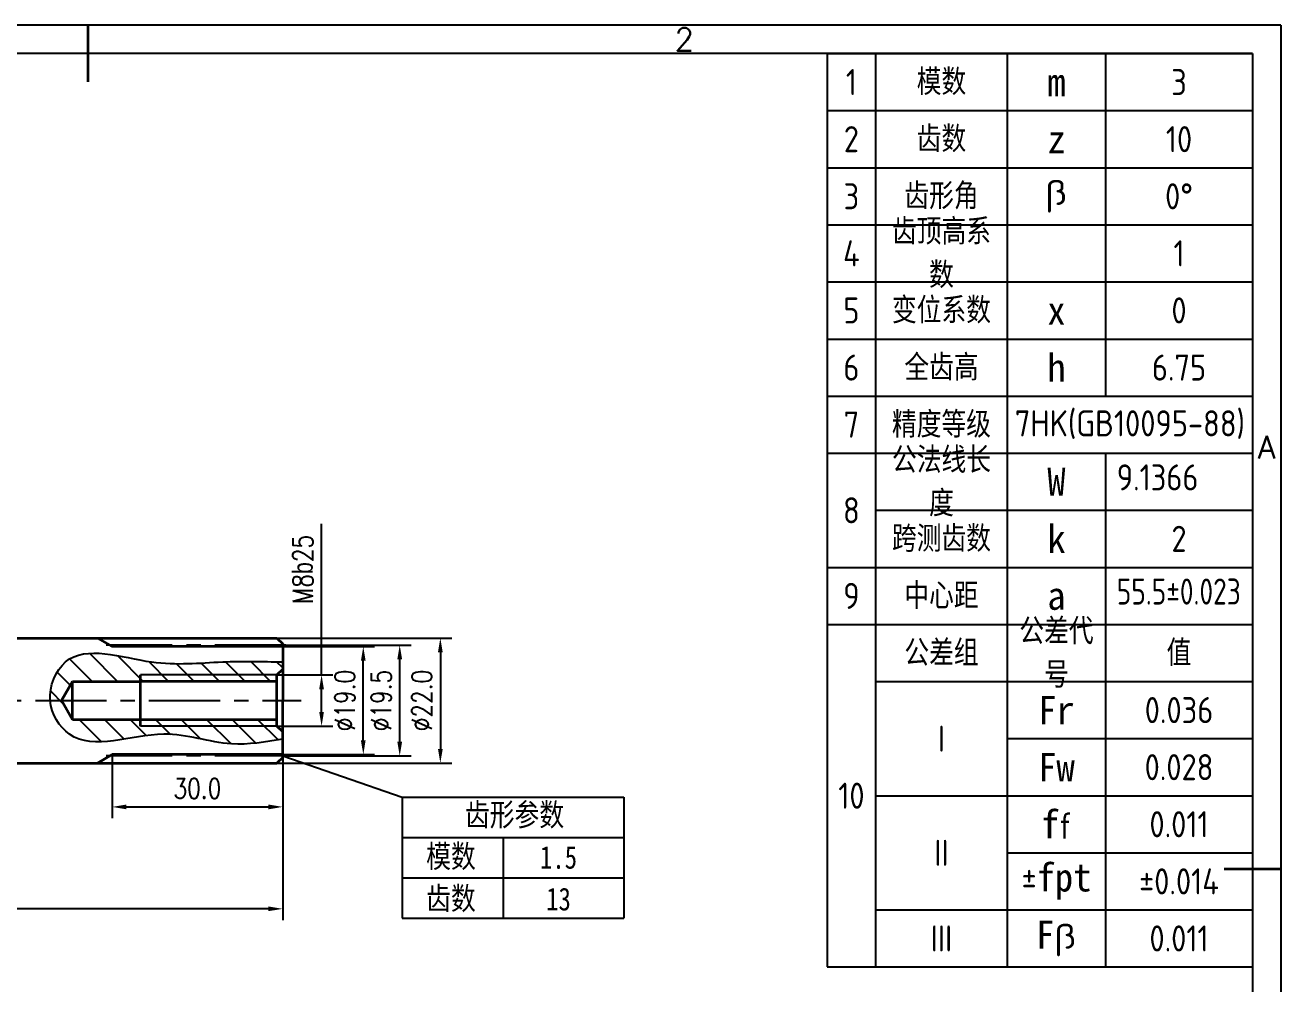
# Model space of a CAD drawing. Header units: millimetres. Extents: x -25 to 395, y -5 to 292.
# Drawn here: x 174 to 395, y 123.3 to 292 of the extents above; entities that cross this region are included whole.
import ezdxf
from ezdxf.enums import TextEntityAlignment as Align

# ---------------------------------------------------------------- set-up
doc = ezdxf.new("R2010")
doc.units = ezdxf.units.MM
doc.header["$LTSCALE"] = 10
doc.linetypes.add('CENTER', pattern=[2, 1.25, -0.25, 0.25, -0.25])
doc.layers.add('1轮廓实线层', color=7, linetype='Continuous', lineweight=35)
for name, color, linetype in [('2细线层', 4, 'Continuous'), ('3中心线层', 1, 'CENTER'), ('5剖面线层', 2, 'Continuous'), ('6文字层', 3, 'Continuous'), ('7标注层', 4, 'Continuous'), ('TB', 8, 'Continuous'), ('图框层', 7, 'Continuous'), ('粗实线', 7, 'Continuous')]:
    doc.layers.add(name, color=color, linetype=linetype)
doc.styles.add('ROMANS', font='ROMANS.shx', dxfattribs={"width": 0.8})
doc.styles.add('TH_GBDIM', font='romans.shx', dxfattribs={"width": 0.8, "bigfont": 'gbcbig.shx'})
doc.styles.add('工程字', font='gbenor.shx', dxfattribs={"bigfont": 'gbcbig.shx'})
doc.dimstyles.new('TH_GBDIM', dxfattribs={"dimtxt": 3.5, "dimasz": 2.5, "dimexe": 2, "dimexo": 0, "dimgap": 1.5, "dimtad": 1, "dimdec": 1, "dimzin": 0, "dimdsep": 46, "dimtxsty": 'TH_GBDIM', "dimcen": 2.5, "dimclrd": 130, "dimclre": 130, "dimclrt": 3, "dimadec": 0, "dimazin": 0, "dimtfac": 0.714286, "dimtdec": 1, "dimtmove": 0, "dimatfit": 3, "dimfxl": 1, "dimtzin": 0, "dimlwd": -1, "dimlwe": -1, "dimarcsym": 0})

# ---------------------------------------------------------------- blocks, each defined once
blk = doc.blocks.new('*D10')
at = {"layer": '7标注层', "color": 130}
for p, q in [((189.31, 163.68), (189.31, 152.47)), ((219.31, 163.18), (219.31, 152.47)), ((191.81, 154.47), (216.81, 154.47))]:
    blk.add_line(p, q, dxfattribs=at)
for points in [[(191.81, 154.89), (191.81, 154.05), (189.31, 154.47)], [(216.81, 154.89), (216.81, 154.05), (219.31, 154.47)]]:
    blk.add_solid(points, dxfattribs=at)
at = {"layer": 'Defpoints', "color": 0}
for p in [(189.31, 163.68), (219.31, 163.18), (219.31, 154.47)]:
    blk.add_point(p, dxfattribs=at)
at = {"layer": '7标注层', "color": 3, "insert": (204.31, 157.72), "char_height": 3.5, "attachment_point": 5, "style": 'TH_GBDIM'}
blk.add_mtext('30.0', dxfattribs=at)
blk = doc.blocks.new('*D12')
at = {"layer": '7标注层', "color": 130}
for p, q in [((219.31, 163.18), (219.31, 134.54)), ((84.8, 157.18), (84.8, 134.54)), ((216.81, 136.54), (87.3, 136.54))]:
    blk.add_line(p, q, dxfattribs=at)
for points in [[(87.3, 136.96), (87.3, 136.13), (84.8, 136.54)], [(216.81, 136.96), (216.81, 136.13), (219.31, 136.54)]]:
    blk.add_solid(points, dxfattribs=at)
at = {"layer": 'Defpoints', "color": 0}
for p in [(219.31, 163.18), (84.8, 157.18), (84.8, 136.54)]:
    blk.add_point(p, dxfattribs=at)
at = {"layer": '7标注层', "color": 3, "insert": (152.05, 139.79), "char_height": 3.5, "attachment_point": 5, "style": 'TH_GBDIM'}
blk.add_mtext('134.5', dxfattribs=at)
blk = doc.blocks.new('*D13')
at = {"layer": '7标注层', "color": 130}
for p, q in [((226.16, 177.68), (226.16, 204.27)), ((218.31, 177.68), (228.16, 177.68)), ((226.16, 171.18), (226.16, 175.18)), ((218.31, 168.68), (228.16, 168.68))]:
    blk.add_line(p, q, dxfattribs=at)
for points in [[(225.74, 175.18), (226.57, 175.18), (226.16, 177.68)], [(225.74, 171.18), (226.57, 171.18), (226.16, 168.68)]]:
    blk.add_solid(points, dxfattribs=at)
at = {"layer": 'Defpoints', "color": 0}
for p in [(218.31, 177.68), (226.16, 177.68), (218.31, 168.68)]:
    blk.add_point(p, dxfattribs=at)
at = {"layer": '7标注层', "color": 3, "insert": (222.88, 196.24), "char_height": 3.5, "attachment_point": 5, "rotation": 90, "style": 'TH_GBDIM'}
blk.add_mtext('{M8}{}{}{{\\fTHCADSymbs|c2|p2;b}25}', dxfattribs=at)
blk = doc.blocks.new('*D19')
at = {"layer": '7标注层', "color": 130}
for p, q in [((219.31, 182.68), (235.5, 182.68)), ((233.5, 166.18), (233.5, 180.18)), ((219.31, 163.68), (235.5, 163.68))]:
    blk.add_line(p, q, dxfattribs=at)
for points in [[(233.08, 180.18), (233.91, 180.18), (233.5, 182.68)], [(233.08, 166.18), (233.91, 166.18), (233.5, 163.68)]]:
    blk.add_solid(points, dxfattribs=at)
at = {"layer": 'Defpoints', "color": 0}
for p in [(219.31, 182.68), (233.5, 182.68), (219.31, 163.68)]:
    blk.add_point(p, dxfattribs=at)
at = {"layer": '7标注层', "color": 3, "insert": (230.25, 173.18), "char_height": 3.5, "attachment_point": 5, "rotation": 90, "style": 'TH_GBDIM'}
blk.add_mtext('{%%c19.0}{}{}', dxfattribs=at)
blk = doc.blocks.new('*D20')
at = {"layer": '7标注层', "color": 130}
for p, q in [((219.88, 182.93), (241.91, 182.93)), ((239.91, 165.93), (239.91, 180.43)), ((219.88, 163.43), (241.91, 163.43))]:
    blk.add_line(p, q, dxfattribs=at)
for points in [[(239.49, 180.43), (240.33, 180.43), (239.91, 182.93)], [(239.49, 165.93), (240.33, 165.93), (239.91, 163.43)]]:
    blk.add_solid(points, dxfattribs=at)
at = {"layer": 'Defpoints', "color": 0}
for p in [(219.88, 182.93), (239.91, 182.93), (219.88, 163.43)]:
    blk.add_point(p, dxfattribs=at)
at = {"layer": '7标注层', "color": 3, "insert": (236.66, 173.18), "char_height": 3.5, "attachment_point": 5, "rotation": 90, "style": 'TH_GBDIM'}
blk.add_mtext('{%%c19.5}{}{}', dxfattribs=at)
blk = doc.blocks.new('*D21')
at = {"layer": '7标注层', "color": 130}
for p, q in [((218.31, 184.18), (249.06, 184.18)), ((247.06, 181.68), (247.06, 164.68)), ((218.31, 162.18), (249.06, 162.18))]:
    blk.add_line(p, q, dxfattribs=at)
for points in [[(246.64, 181.68), (247.48, 181.68), (247.06, 184.18)], [(246.64, 164.68), (247.48, 164.68), (247.06, 162.18)]]:
    blk.add_solid(points, dxfattribs=at)
at = {"layer": 'Defpoints', "color": 0}
for p in [(218.31, 184.18), (218.31, 162.18), (247.06, 162.18)]:
    blk.add_point(p, dxfattribs=at)
at = {"layer": '7标注层', "color": 3, "insert": (243.81, 173.18), "char_height": 3.5, "attachment_point": 5, "rotation": 90, "style": 'TH_GBDIM'}
blk.add_mtext('{%%c22.0}{}{}', dxfattribs=at)
blk = doc.blocks.new('*T27')
at = {"layer": '6文字层', "color": 0, "linetype": 'ByBlock', "lineweight": -2}
for p, q in [((0, 0), (74.85, 0)), ((0, 0), (0, -160.69)), ((8.51, 0), (8.51, -160.69)), ((31.7, 0), (31.7, -160.69)), ((49, 0), (49, -60.26)), ((74.85, 0), (74.85, -160.69)), ((0, -10.04), (74.85, -10.04)), ((0, -20.09), (74.85, -20.09)), ((0, -30.13), (74.85, -30.13)), ((0, -40.17), (74.85, -40.17)), ((0, -50.22), (74.85, -50.22)), ((0, -60.26), (74.85, -60.26)), ((0, -70.3), (74.85, -70.3)), ((49, -70.3), (49, -160.69)), ((8.51, -80.35), (74.85, -80.35)), ((0, -90.39), (74.85, -90.39)), ((0, -100.43), (74.85, -100.43)), ((8.51, -110.48), (74.85, -110.48)), ((31.7, -120.52), (74.85, -120.52)), ((8.51, -130.56), (74.85, -130.56)), ((31.7, -140.6), (74.85, -140.6)), ((8.51, -150.65), (74.85, -150.65)), ((0, -160.69), (74.85, -160.69))]:
    blk.add_line(p, q, dxfattribs=at)
at = {"layer": '6文字层', "color": 0, "style": '工程字'}
for s, insert, char_height, width, attachment_point in [('1', (4.26, -5.02), 4.58, 4.5849, 5), ('{\\Ftjromans,tjhz|c134;模数}', (20.11, -5.02), 4.5849, 19.2542, 5), ('{\\fDotumChe|b0|i0|c129|p49;\\H1.083x;m}', (40.35, -5.02), 4.5849, 13.3705, 5), ('3', (61.92, -5.02), 4.58, 21.9203, 5), ('2', (4.26, -15.06), 4.58, 4.5849, 5), ('{\\Ftjromans,tjhz|c134;齿数}', (20.11, -15.06), 4.5849, 19.2542, 5), ('10', (61.92, -15.06), 4.585, 21.9203, 5), ('{\\fDotumChe|b0|i0|c129|p49;\\H1.083x;z}', (40.35, -15.06), 4.5849, 13.3705, 5), ('3', (4.26, -25.11), 4.58, 4.5849, 5), ('{\\Ftjromans,tjhz|c134;齿形角}', (20.11, -25.11), 4.5849, 19.2542, 5), ('{\\Ftjromans,tjhz|c134;\\H0.9583x;β}', (40.35, -25.11), 4.5849, 13.3705, 5), ('0%%D', (61.92, -25.11), 4.585, 21.9203, 5), ('{\\Ftjromans,tjhz|c134;齿顶高系数}', (20.11, -35.15), 4.5849, 19.2542, 5), ('4', (4.26, -35.15), 4.58, 4.5849, 5), ('1', (61.92, -35.15), 4.58, 21.9203, 5), ('5', (4.26, -45.19), 4.58, 4.5849, 5), ('{\\Ftjromans,tjhz|c134;变位系数}', (20.11, -45.19), 4.5849, 19.2542, 5), ('{\\fDotumChe|b0|i0|c129|p49;\\H1.083x;x}', (40.35, -45.19), 4.5849, 13.3705, 5), ('0', (61.92, -45.19), 4.58, 21.9203, 5), ('6', (4.26, -55.24), 4.58, 4.5849, 5), ('{\\Ftjromans,tjhz|c134;全齿高}', (20.11, -55.24), 4.5849, 19.2542, 5), ('{\\fDotumChe|b0|i0|c129|p49;\\H1.083x;h}', (40.35, -55.24), 4.5849, 13.3705, 5), ('6.75', (61.92, -55.24), 4.585, 21.9203, 5), ('7', (4.26, -65.28), 4.58, 4.5849, 5), ('{\\Ftjromans,tjhz|c134;精度等级}', (20.11, -65.28), 4.5849, 19.2542, 5), ('7HK(GB10095-88)', (53.27, -65.28), 4.5849, 39.2208, 5), ('{\\Ftjromans,tjhz|c134;公法线长度}', (20.11, -75.32), 4.5849, 19.2542, 5), ('{\\fDotumChe|b0|i0|c129|p49;\\H1.083x;W}', (40.35, -75.32), 4.5849, 13.3705, 5), ('9.1366', (50.96, -72.27), 4.585, 21.9203, 1), ('8', (4.26, -80.35), 4.58, 4.5849, 5), ('{\\Ftjromans,tjhz|c134;跨测齿数}', (20.11, -85.37), 4.5849, 19.2542, 5), ('{\\fDotumChe|b0|i0|c129|p49;\\H1.083x;k}', (40.35, -85.37), 4.5849, 13.3705, 5), ('2', (61.92, -85.37), 4.58, 21.9203, 5), ('{\\Ftjromans,tjhz|c134;中心距}', (20.11, -95.41), 4.5849, 19.2542, 5), ('{\\W0.9;55.5%%P0.023}', (50.96, -92.35), 4.5849, 21.9203, 1), ('9', (4.26, -95.41), 4.58, 4.5849, 5), ('{\\fDotumChe|b0|i0|c129|p49;\\H1.083x;a}', (40.35, -95.41), 4.5849, 13.3705, 5), ('{\\Ftjromans,tjhz|c134;公差代号}', (40.35, -105.45), 4.5849, 13.3705, 5), ('{\\Ftjromans,tjhz|c134;公差组}', (20.11, -105.45), 4.5849, 19.2542, 5), ('{\\Ftjromans,tjhz|c134;值}', (61.92, -105.45), 4.5849, 21.9203, 5), ('{\\fDotumChe|b0|i0|c129|p49;\\H1.083x;Fr}', (40.35, -115.5), 4.5849, 13.3705, 5), ('0.036', (61.92, -115.5), 4.585, 21.9203, 5), ('I', (20.11, -120.52), 4.58, 19.2542, 5), ('{\\fDotumChe|b0|i0|c129|p49;\\H1.083x;Fw}', (40.35, -125.54), 4.5849, 13.3705, 5), ('0.028', (61.92, -125.54), 4.585, 21.9203, 5), ('10', (4.26, -130.56), 4.585, 4.5849, 5), ('{\\fDotumChe|b0|i0|c129|p49;\\H1.083x;f\\Ftjromans,tjhz|c134;\\H0.8849x;f}', (40.35, -135.58), 4.5849, 13.3705, 5), ('0.011', (61.92, -135.58), 4.585, 21.9203, 5), ('II', (20.11, -140.6), 4.585, 19.2542, 5), ('%%P{\\fDotumChe|b0|i0|c129|p49;\\H1.083x;fpt}', (40.35, -145.63), 4.5849, 13.3705, 5), ('%%P0.014', (61.92, -145.63), 4.585, 21.9203, 5), ('III', (20.11, -155.67), 4.585, 19.2542, 5), ('{\\fDotumChe|b0|i0|c129|p49;\\H1.083x;F\\Ftjromans,tjhz|c134;\\H0.8849x;β}', (40.35, -155.67), 4.5849, 13.3705, 5), ('0.011', (61.92, -155.67), 4.585, 21.9203, 5)]:
    blk.add_mtext(s, dxfattribs=dict(at, insert=insert, char_height=char_height, width=width, attachment_point=attachment_point))

msp = doc.modelspace()

# ---------------------------------------------------------------- hatches: boundary and pattern name
at = {"layer": '5剖面线层'}
h = msp.add_hatch(dxfattribs=at)
h.set_pattern_fill('ANSI31', color=256, angle=90, style=0)
h.set_pattern_definition([(135, (415.846, 58.715), (-2.245064, -2.245064), [])])
edge = h.paths.add_edge_path()
edge.add_spline(control_points=[(217.81, 180.01), (214.76, 180.06), (207.53, 180.14), (198.69, 179.13), (191.59, 180.88), (189.31, 181.23)], knot_values=[60.601146, 60.601146, 60.601146, 60.601146, 69.671902, 82.182388, 88.534769, 88.534769, 88.534769, 88.534769], degree=3, periodic=0)
edge.add_spline(control_points=[(189.31, 181.23), (188.42, 181.37), (187.54, 181.47), (186.7, 181.51)], knot_values=[58.11357, 58.11357, 58.11357, 58.11357, 60.601146, 60.601146, 60.601146, 60.601146], degree=3, periodic=0)
edge.add_spline(control_points=[(186.7, 181.51), (184.56, 181.59), (180.37, 180.85), (178.18, 175.76), (178.4, 173.18)], knot_values=[44.502739, 44.502739, 44.502739, 44.502739, 50.791741, 58.11357, 58.11357, 58.11357, 58.11357], degree=3, periodic=0)
edge.add_line((178.4, 173.18), (180.36, 173.18))
edge.add_line((180.36, 173.18), (182.31, 176.55))
edge.add_line((182.31, 176.55), (194.31, 176.55))
edge.add_line((194.31, 176.55), (194.31, 177.68))
edge.add_line((194.31, 177.68), (218.31, 177.68))
edge.add_line((218.31, 177.68), (219.31, 178.68))
edge.add_line((219.31, 178.68), (219.31, 179.98))
edge.add_spline(control_points=[(219.31, 179.98), (218.81, 179.99), (218.31, 180), (217.81, 180.01)], knot_values=[88.534769, 88.534769, 88.534769, 88.534769, 90.021585, 90.021585, 90.021585, 90.021585], degree=3, periodic=0)
edge = h.paths.add_edge_path()
edge.add_line((194.31, 168.68), (194.31, 169.8))
edge.add_line((194.31, 169.8), (182.31, 169.8))
edge.add_line((182.31, 169.8), (180.36, 173.18))
edge.add_line((180.36, 173.18), (178.4, 173.18))
edge.add_spline(control_points=[(178.4, 173.18), (178.6, 170.77), (181.15, 166.68), (184.89, 165.91), (186.7, 165.9)], knot_values=[32.18904, 32.18904, 32.18904, 32.18904, 39.011689, 44.502739, 44.502739, 44.502739, 44.502739], degree=3, periodic=0)
edge.add_spline(control_points=[(186.7, 165.9), (187.54, 165.89), (188.42, 165.96), (189.31, 166.07)], knot_values=[29.612474, 29.612474, 29.612474, 29.612474, 32.18904, 32.18904, 32.18904, 32.18904], degree=3, periodic=0)
edge.add_spline(control_points=[(189.31, 166.07), (192.26, 166.43), (199.88, 168.36), (208.75, 164.86), (215.28, 165.73), (217.81, 166.15)], knot_values=[1.494884, 1.494884, 1.494884, 1.494884, 10.010936, 22.06144, 29.612474, 29.612474, 29.612474, 29.612474], degree=3, periodic=0)
edge.add_spline(control_points=[(217.81, 166.15), (218.31, 166.23), (218.81, 166.31), (219.31, 166.4)], knot_values=[0, 0, 0, 0, 1.494884, 1.494884, 1.494884, 1.494884], degree=3, periodic=0)
edge.add_line((219.31, 166.4), (219.31, 167.68))
edge.add_line((219.31, 167.68), (218.31, 168.68))
edge.add_line((218.31, 168.68), (194.31, 168.68))
h.paths.add_polyline_path([(194.31, 169.8), (194.31, 168.68), (218.31, 168.68), (218.31, 169.8)], flags=17)
h.paths.add_polyline_path([(194.31, 177.68), (194.31, 176.55), (218.31, 176.55), (218.31, 177.68)], flags=17)

# ---------------------------------------------------------------- linework, layer by layer
at = {"layer": '1轮廓实线层'}
for p, q in [((185, 292), (185, 282)), ((107.31, 184.18), (218.31, 184.18)), ((186.7, 184.18), (189.31, 182.68)), ((218.31, 184.18), (219.31, 183.18)), ((219.31, 182.68), (189.31, 182.68)), ((219.31, 183.18), (219.31, 173.18)), ((194.31, 168.68), (194.31, 177.68)), ((218.31, 177.68), (219.31, 178.68)), ((218.31, 168.68), (218.31, 177.68)), ((182.31, 176.55), (180.36, 173.18)), ((182.31, 169.8), (182.31, 176.55)), ((182.31, 176.55), (194.31, 176.55)), ((218.31, 176.55), (194.31, 176.55)), ((182.31, 169.8), (180.36, 173.18)), ((219.31, 163.18), (219.31, 173.18)), ((218.31, 169.8), (182.31, 169.8)), ((219.31, 167.68), (218.31, 168.68)), ((189.31, 163.68), (186.7, 162.18)), ((219.31, 163.68), (189.31, 163.68)), ((107.31, 162.18), (218.31, 162.18)), ((219.31, 163.18), (218.31, 162.18)), ((395, 143.5), (385, 143.5))]:
    msp.add_line(p, q, dxfattribs=at)
at = {"layer": '2细线层'}
for p, q in [((395, 292), (-25, 292)), ((185, 292), (185, 287)), ((395, 292), (395, -5)), ((218.31, 177.68), (194.31, 177.68)), ((218.31, 168.68), (194.31, 168.68)), ((395, 143.5), (390, 143.5))]:
    msp.add_line(p, q, dxfattribs=at)
msp.add_spline([(219.31, 166.4), (210.3, 165.55), (198.37, 167.26), (181.79, 167.26), (178.4, 173.18), (181.11, 179.98), (196.24, 179.98), (208.75, 179.98), (219.31, 179.98)], degree=3, dxfattribs=at)
at = {"layer": '3中心线层'}
for p, q in [((219.88, 182.93), (188.25, 182.93)), ((115.78, 173.18), (222.54, 173.18)), ((219.88, 163.43), (188.25, 163.43))]:
    msp.add_line(p, q, dxfattribs=at)
at = {"layer": '7标注层'}
msp.add_line((219.31, 163.43), (240.37, 156.18), dxfattribs=at)
at = {"layer": '图框层'}
for q in [(0, 287), (390, 0)]:
    msp.add_line((390, 287), q, dxfattribs=at)
at = {"layer": '粗实线'}
for p, q in [((240.37, 156.18), (240.37, 134.92)), ((240.37, 156.18), (279.35, 156.18)), ((279.35, 156.18), (279.35, 134.92)), ((240.37, 149.09), (279.35, 149.09)), ((258.09, 149.09), (258.09, 134.92)), ((240.37, 142.01), (279.35, 142.01)), ((240.37, 134.92), (279.35, 134.92))]:
    msp.add_line(p, q, dxfattribs=at)

# ---------------------------------------------------------------- block references
msp.add_blockref('*T27', (315.15, 287))

# ---------------------------------------------------------------- texts
at = {"layer": '6文字层', "style": 'TH_GBDIM'}
for s, p in [('2', (290, 289.5)), ('A', (392.5, 217.75))]:
    msp.add_text(s, height=4, dxfattribs=at).set_placement(p, align=Align.MIDDLE)
at = {"layer": 'TB', "char_height": 4, "width": 21.9214, "attachment_point": 5, "style": 'ROMANS'}
for s, insert in [('\\pt60.804;{\\fSimSun|b0|i0|c134|p2;齿形参数}', (260.12, 152.88)), ('\\pt60.804;{\\fSimSun|b0|i0|c134|p2;模数}', (248.93, 145.57)), ('\\pt43.096;{\\fSimSun|b0|i0|c134|p2;1.5}', (267.86, 145.57)), ('\\pt60.804;{\\fSimSun|b0|i0|c134|p2;齿数}', (248.93, 138.17)), ('\\pt43.096;{\\fSimSun|b0|i0|c134|p2;13}', (267.86, 138.23))]:
    msp.add_mtext(s, dxfattribs=dict(at, insert=insert))

# ---------------------------------------------------------------- dimensions: what is measured, and where the dimension line sits
at = {"layer": '7标注层'}
dim = msp.add_linear_dim(base=(226.16, 177.68), p1=(218.31, 168.68), p2=(218.31, 177.68), angle=90, text='{M8}{}{}{{\\fTHCADSymbs|c2|p2;b}25}', dimstyle='TH_GBDIM', override={"dimgap": 1.5, "dimtad": 1, "dimjust": 0, "dimdec": 1, "dimlfac": 1, "dimse1": 0, "dimse2": 0, "dimsd1": 0, "dimsd2": 0}, dxfattribs=at)
dim.commit()
dim.dimension.update_dxf_attribs({"geometry": '*D13', "text_midpoint": (226.16, 196.24), "dimtype": 160})
for base, p1, p2, picture, middle in [((247.06, 162.18), (218.31, 184.18), (218.31, 162.18), '*D21', (243.81, 173.18)), ((233.5, 182.68), (219.31, 163.68), (219.31, 182.68), '*D19', (230.25, 173.18)), ((239.91, 182.93), (219.88, 163.43), (219.88, 182.93), '*D20', (236.66, 173.18))]:
    dim = msp.add_linear_dim(base=base, p1=p1, p2=p2, angle=90, text='{%%c<>}{}{}', dimstyle='TH_GBDIM', override={"dimgap": 1.5, "dimtad": 1, "dimjust": 0, "dimdec": 1, "dimlfac": 1, "dimse1": 0, "dimse2": 0, "dimsd1": 0, "dimsd2": 0}, dxfattribs=at)
    dim.commit()
    dim.dimension.update_dxf_attribs({"geometry": picture, "text_midpoint": middle})
for base, p1, p2, picture, middle in [((219.31, 154.47), (189.31, 163.68), (219.31, 163.18), '*D10', (204.31, 157.72)), ((84.8, 136.54), (219.31, 163.18), (84.8, 157.18), '*D12', (152.05, 139.79))]:
    dim = msp.add_linear_dim(base=base, p1=p1, p2=p2, angle=180, dimstyle='TH_GBDIM', dxfattribs=at)
    dim.commit()
    dim.dimension.update_dxf_attribs({"geometry": picture, "text_midpoint": middle})

doc.saveas('drawing.dxf')
